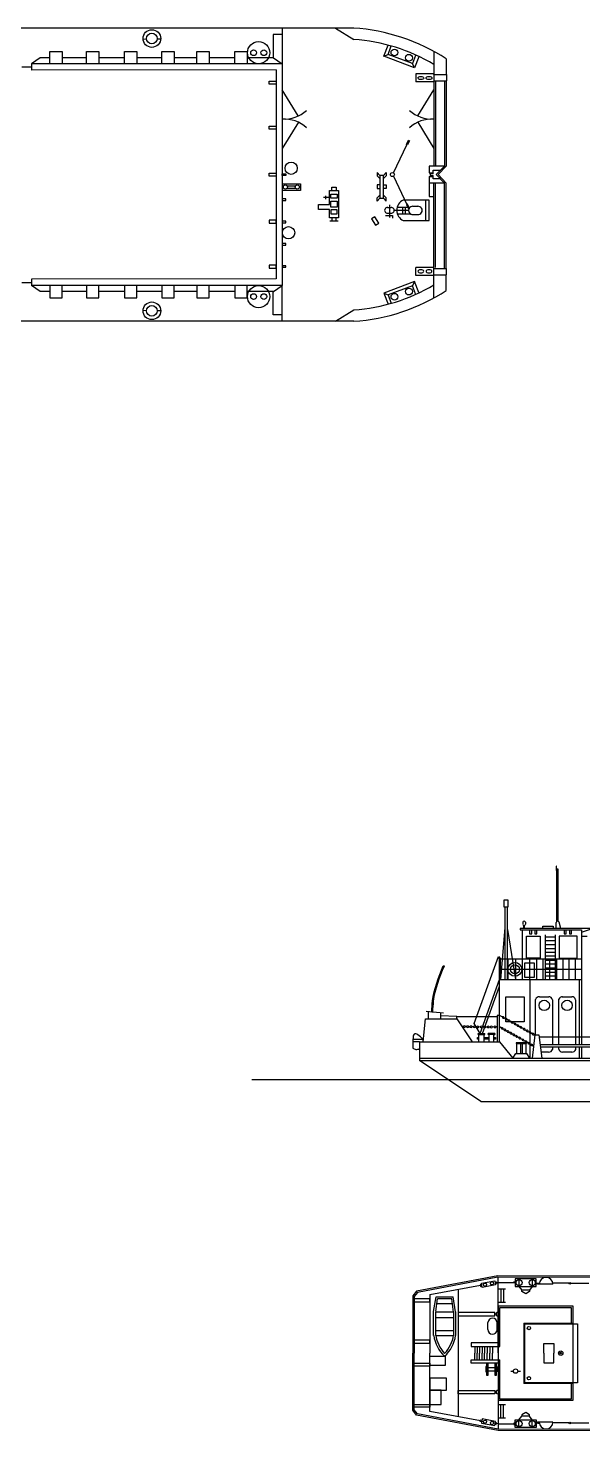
# Model space of a CAD drawing. Header units: millimetres. Extents: x 28 to 252, y -123 to 24.
# Drawn here: x 81.2 to 108.2, y -121.2 to -53 of the extents above; entities that cross this region are included whole.
import ezdxf

# ---------------------------------------------------------------- set-up
doc = ezdxf.new("R2010")
doc.units = ezdxf.units.MM
doc.layers.add('2', color=250, linetype='Continuous')

msp = doc.modelspace()

# ---------------------------------------------------------------- linework, layer by layer
at = {"layer": '2', "color": 18, "true_color": 0x000000}
for p, q in [((93.572, -53.027), (93.585, -54.767)), ((96.165, -53.027), (97.06, -53.577)), ((86.814, -53.567), (86.986, -53.554)), ((87.5, -53.549), (87.671, -53.558)), ((93.585, -53.339), (93.138, -53.339)), ((93.138, -53.339), (93.141, -54.453)), ((81.813, -54.469), (81.395, -54.768)), ((82.274, -54.469), (81.813, -54.469)), ((84.058, -54.469), (82.874, -54.469)), ((85.917, -54.469), (84.658, -54.469)), ((87.727, -54.469), (86.517, -54.469)), ((89.422, -54.469), (88.327, -54.469)), ((91.282, -54.469), (90.022, -54.469)), ((93.163, -54.469), (91.882, -54.469)), ((93.163, -54.469), (93.58, -54.768)), ((98.527, -54.385), (98.729, -53.855)), ((98.527, -54.385), (98.728, -54.308)), ((100.022, -54.96), (98.527, -54.385)), ((98.728, -54.308), (98.882, -53.897)), ((99.924, -54.742), (98.728, -54.308)), ((100.061, -54.366), (99.924, -54.742)), ((100.226, -54.426), (100.022, -54.96)), ((80.911, -54.915), (81.395, -54.918)), ((93.585, -54.767), (81.395, -54.768)), ((81.395, -54.768), (81.395, -55.067)), ((93.285, -55.064), (81.395, -55.066)), ((93.285, -55.064), (93.285, -60.149)), ((93.585, -54.769), (93.585, -60.149)), ((100.022, -54.96), (99.924, -54.742)), ((100.081, -55.245), (100.081, -55.638)), ((100.96, -55.245), (100.081, -55.245)), ((100.96, -55.638), (100.081, -55.638)), ((100.96, -55.287), (100.96, -55.245)), ((100.96, -55.287), (100.96, -55.596)), ((100.96, -55.287), (101.578, -55.287)), ((100.96, -55.596), (100.96, -55.638)), ((100.96, -55.596), (101.578, -55.596)), ((101.578, -55.287), (101.578, -55.596)), ((94.364, -57.298), (93.585, -56.031)), ((100.176, -57.298), (100.955, -56.031)), ((94.369, -57.603), (93.585, -58.882)), ((100.171, -57.603), (100.955, -58.882)), ((99.622, -58.681), (99.727, -58.478)), ((99.774, -58.502), (99.669, -58.706)), ((99.727, -58.478), (99.774, -58.502)), ((98.997, -60.065), (99.645, -58.693)), ((99.669, -58.706), (99.622, -58.681)), ((100.727, -59.735), (100.727, -60.067)), ((101.48, -59.735), (100.727, -59.735)), ((100.92, -60.109), (100.92, -59.925)), ((100.92, -59.925), (101.291, -59.925)), ((101.48, -59.735), (101.069, -60.149)), ((101.16, -60.149), (101.56, -59.735)), ((93.285, -60.149), (93.285, -65.217)), ((93.585, -60.149), (93.585, -65.534)), ((98.198, -60.044), (98.198, -60.213)), ((98.333, -60.186), (98.198, -60.044)), ((98.198, -60.213), (98.333, -60.338)), ((98.201, -60.646), (98.201, -60.826)), ((98.333, -60.646), (98.201, -60.646)), ((98.502, -60.186), (98.637, -60.044)), ((98.637, -60.213), (98.502, -60.338)), ((98.502, -60.646), (98.633, -60.646)), ((98.633, -60.646), (98.633, -60.826)), ((98.637, -60.044), (98.637, -60.213)), ((98.997, -60.219), (99.645, -61.591)), ((100.727, -60.067), (100.92, -60.067)), ((100.727, -60.231), (100.727, -60.543)), ((100.727, -60.231), (100.92, -60.231)), ((100.727, -60.543), (100.727, -61.207)), ((100.727, -60.543), (101.464, -60.543)), ((100.783, -60.109), (100.783, -60.189)), ((100.92, -60.109), (100.783, -60.109)), ((100.783, -60.189), (100.92, -60.189)), ((100.92, -60.356), (100.92, -60.189)), ((101.274, -60.356), (100.92, -60.356)), ((101.48, -60.563), (101.069, -60.149)), ((101.16, -60.149), (101.56, -60.563)), ((93.818, -60.699), (94.229, -60.699)), ((93.818, -60.797), (94.229, -60.797)), ((95.878, -61.259), (95.586, -61.259)), ((95.68, -61.17), (95.68, -61.337)), ((95.999, -60.755), (96.197, -60.755)), ((95.999, -60.911), (95.999, -60.755)), ((96.197, -60.755), (96.197, -60.911)), ((98.198, -61.268), (98.333, -61.143)), ((98.198, -61.437), (98.198, -61.268)), ((98.333, -61.295), (98.198, -61.437)), ((98.201, -60.826), (98.333, -60.826)), ((98.633, -60.826), (98.502, -60.826)), ((98.637, -61.268), (98.502, -61.143)), ((98.502, -61.295), (98.637, -61.437)), ((98.637, -61.437), (98.637, -61.268)), ((100.727, -61.207), (100.96, -61.207)), ((95.351, -61.606), (95.878, -61.606)), ((95.351, -61.849), (95.351, -61.606)), ((95.878, -61.849), (95.351, -61.849)), ((98.709, -61.744), (98.878, -61.744)), ((98.791, -61.613), (98.791, -62.227)), ((99.727, -61.885), (99.024, -61.885)), ((99.787, -61.742), (99.164, -61.742)), ((99.423, -61.742), (99.423, -62.074)), ((99.563, -61.742), (99.563, -62.074)), ((99.669, -61.579), (99.622, -61.603)), ((99.622, -61.603), (99.727, -61.807)), ((99.774, -61.782), (99.669, -61.579)), ((99.727, -61.807), (99.774, -61.782)), ((99.936, -61.685), (100.177, -61.685)), ((100.549, -61.383), (100.549, -62.377)), ((95.892, -62.398), (96.296, -62.398)), ((95.999, -62.24), (95.999, -62.396)), ((95.999, -62.396), (96.197, -62.396)), ((96.197, -62.396), (96.197, -62.24)), ((98.597, -62.14), (98.951, -62.14)), ((98.709, -62.025), (98.878, -62.025)), ((98.951, -62.14), (98.951, -62.26)), ((99.857, -62.072), (99.183, -62.076)), ((99.936, -62.086), (100.177, -62.086)), ((100.081, -65.053), (100.081, -64.66)), ((100.96, -64.66), (100.081, -64.66)), ((100.96, -64.703), (100.96, -64.66)), ((100.96, -64.703), (101.578, -64.703)), ((100.96, -65.011), (100.96, -64.703)), ((101.578, -65.011), (101.578, -64.703)), ((80.911, -65.387), (81.395, -65.389)), ((93.285, -65.217), (81.392, -65.229)), ((81.392, -65.223), (81.392, -65.534)), ((100.022, -65.338), (98.527, -65.913)), ((100.022, -65.338), (99.924, -65.556)), ((100.226, -65.872), (100.022, -65.338)), ((100.96, -65.053), (100.081, -65.053)), ((100.96, -65.011), (101.578, -65.011)), ((100.96, -65.011), (100.96, -65.053)), ((101.56, -65.013), (101.56, -65.011)), ((93.585, -65.533), (81.392, -65.533)), ((81.813, -65.83), (81.395, -65.53)), ((82.274, -65.83), (81.813, -65.83)), ((84.058, -65.83), (82.874, -65.83)), ((85.917, -65.83), (84.658, -65.83)), ((87.727, -65.83), (86.517, -65.83)), ((89.422, -65.83), (88.327, -65.83)), ((91.282, -65.83), (90.022, -65.83)), ((93.163, -65.83), (91.882, -65.83)), ((93.138, -66.96), (93.141, -65.845)), ((93.163, -65.83), (93.58, -65.53)), ((93.572, -67.271), (93.585, -65.531)), ((98.527, -65.913), (98.729, -66.444)), ((98.527, -65.913), (98.728, -65.99)), ((99.924, -65.556), (98.728, -65.99)), ((98.728, -65.99), (98.882, -66.401)), ((100.061, -65.932), (99.924, -65.556)), ((86.814, -66.731), (86.986, -66.744)), ((87.5, -66.749), (87.671, -66.74)), ((96.165, -67.271), (97.06, -66.721)), ((93.585, -66.96), (93.138, -66.96)), ((106.916, -93.744), (106.903, -93.744)), ((106.903, -93.744), (106.903, -93.947)), ((106.903, -93.947), (106.929, -93.947)), ((106.916, -93.93), (106.916, -93.744)), ((106.929, -93.93), (106.916, -93.93)), ((106.941, -96.428), (106.941, -94.003)), ((106.995, -96.421), (106.995, -94.002)), ((104.401, -95.717), (104.401, -99.244)), ((104.532, -99.244), (104.532, -95.717)), ((104.401, -96.745), (104.203, -99.248)), ((108.663, -96.776), (105.148, -96.776)), ((105.148, -96.776), (105.148, -96.834)), ((105.276, -96.463), (105.276, -96.568)), ((105.328, -96.776), (105.328, -96.62)), ((105.361, -96.776), (105.361, -96.621)), ((105.412, -96.463), (105.412, -96.568)), ((106.248, -96.776), (106.248, -96.663)), ((106.248, -96.663), (106.765, -96.663)), ((106.765, -96.663), (106.765, -96.776)), ((106.906, -96.776), (106.906, -96.485)), ((107.135, -96.776), (107.042, -96.462)), ((108.139, -96.949), (108.663, -96.776)), ((104.532, -96.812), (104.928, -99.248)), ((105.148, -96.834), (105.269, -96.834)), ((105.269, -99.248), (105.269, -96.833)), ((105.269, -96.833), (108.139, -96.833)), ((105.613, -96.833), (105.613, -97.031)), ((105.613, -97.031), (105.713, -97.031)), ((105.713, -97.031), (105.713, -96.833)), ((105.87, -96.833), (105.87, -97.031)), ((105.87, -97.031), (105.97, -97.031)), ((105.97, -97.031), (105.97, -96.833)), ((106.375, -97.075), (106.375, -99.248)), ((106.375, -97.176), (106.86, -97.176)), ((106.375, -97.357), (106.86, -97.357)), ((106.86, -97.075), (106.86, -99.248)), ((107.296, -96.833), (107.296, -97.031)), ((107.296, -97.031), (107.396, -97.031)), ((107.396, -97.031), (107.396, -96.833)), ((107.553, -96.833), (107.553, -97.031)), ((107.553, -97.031), (107.653, -97.031)), ((107.653, -97.031), (107.653, -96.833)), ((108.139, -96.833), (108.139, -102.419)), ((108.139, -97.142), (108.414, -97.142)), ((102.92, -101.379), (104.092, -98.124)), ((104.092, -98.124), (104.203, -98.248)), ((106.375, -97.546), (106.86, -97.546)), ((106.375, -97.735), (106.86, -97.735)), ((106.375, -97.924), (106.86, -97.924)), ((106.375, -98.098), (106.86, -98.098)), ((101.416, -98.583), (101.467, -98.588)), ((104.152, -98.248), (104.074, -98.174)), ((104.152, -99.248), (104.152, -98.248)), ((104.152, -98.248), (108.139, -98.248)), ((104.203, -99.248), (104.203, -98.248)), ((104.203, -98.748), (108.139, -98.748)), ((104.554, -98.248), (104.554, -99.248)), ((104.928, -98.248), (104.928, -99.248)), ((105.61, -98.248), (105.61, -99.248)), ((105.945, -98.248), (105.945, -99.248)), ((106.252, -98.248), (106.252, -99.248)), ((106.375, -98.305), (106.86, -98.305)), ((106.375, -98.495), (106.86, -98.495)), ((106.375, -98.685), (106.86, -98.685)), ((106.583, -98.248), (106.583, -99.248)), ((106.914, -98.248), (106.914, -99.248)), ((107.221, -98.248), (107.221, -99.248)), ((107.513, -98.248), (107.513, -99.248)), ((107.835, -98.248), (107.835, -99.248)), ((103.21, -101.878), (104.152, -99.248)), ((104.152, -102.279), (104.152, -99.248)), ((104.152, -99.248), (108.139, -99.248)), ((105.62, -99.248), (105.62, -103.071)), ((106.375, -98.899), (106.86, -98.899)), ((106.375, -99.075), (106.86, -99.075)), ((108.014, -99.248), (108.014, -102.419)), ((103.325, -101.874), (104.152, -99.565)), ((100.575, -100.787), (101.43, -100.863)), ((100.697, -101.162), (100.697, -100.796)), ((100.856, -100.812), (100.907, -100.814)), ((101.277, -100.849), (101.276, -101.162)), ((107.85, -100.232), (107.851, -102.419)), ((100.441, -102.279), (100.551, -101.162)), ((100.551, -101.162), (102.071, -101.162)), ((102.071, -101.039), (101.276, -101.006)), ((102.071, -101.162), (102.071, -101.039)), ((102.071, -101.039), (104.028, -101.039)), ((102.071, -101.162), (102.815, -102.279)), ((102.385, -101.534), (102.319, -101.534)), ((102.54, -101.538), (102.497, -101.537)), ((102.652, -101.541), (102.71, -101.542)), ((102.71, -101.543), (102.652, -101.541)), ((102.868, -101.547), (102.822, -101.546)), ((103.21, -101.878), (102.92, -101.379)), ((104.152, -100.995), (104.028, -100.995)), ((104.028, -100.995), (104.028, -102.279)), ((104.283, -101.068), (104.152, -100.995)), ((104.418, -101.143), (104.381, -101.122)), ((104.567, -101.226), (104.516, -101.198)), ((104.517, -101.197), (104.567, -101.225)), ((104.705, -101.303), (104.665, -101.28)), ((104.854, -101.385), (104.803, -101.357)), ((104.99, -101.461), (104.952, -101.439)), ((105.088, -101.514), (105.139, -101.543)), ((105.139, -101.543), (105.088, -101.515)), ((100.441, -102.157), (99.931, -102.157)), ((99.931, -102.157), (99.931, -102.279)), ((100.441, -102.279), (100.441, -102.157)), ((103.038, -101.551), (102.98, -101.55)), ((103.109, -101.918), (103.109, -101.878)), ((103.109, -101.878), (103.429, -101.878)), ((103.149, -101.918), (103.109, -101.918)), ((103.149, -102.278), (103.149, -101.918)), ((103.149, -101.918), (103.389, -101.918)), ((103.215, -101.556), (103.15, -101.554)), ((103.371, -101.556), (103.327, -101.556)), ((103.389, -101.918), (103.389, -102.278)), ((103.389, -101.918), (103.429, -101.918)), ((103.429, -101.918), (103.429, -101.878)), ((103.483, -101.555), (103.541, -101.555)), ((103.541, -101.556), (103.483, -101.556)), ((103.916, -101.878), (103.596, -101.878)), ((103.596, -101.918), (103.596, -101.878)), ((103.636, -101.918), (103.596, -101.918)), ((103.876, -101.918), (103.636, -101.918)), ((103.636, -101.918), (103.636, -102.278)), ((103.699, -101.556), (103.653, -101.556)), ((103.869, -101.555), (103.811, -101.556)), ((103.876, -102.278), (103.876, -101.918)), ((103.876, -101.918), (103.916, -101.918)), ((103.916, -101.878), (103.916, -101.918)), ((104.024, -101.555), (103.981, -101.555)), ((104.226, -101.595), (104.152, -101.554)), ((104.362, -101.67), (104.324, -101.649)), ((104.46, -101.724), (104.511, -101.752)), ((104.511, -101.753), (104.46, -101.725)), ((104.649, -101.829), (104.609, -101.807)), ((104.797, -101.912), (104.747, -101.884)), ((104.933, -101.987), (104.895, -101.966)), ((105.082, -102.07), (105.031, -102.042)), ((105.032, -102.041), (105.082, -102.07)), ((105.244, -102.16), (105.18, -102.124)), ((105.301, -101.633), (105.237, -101.598)), ((105.341, -102.216), (105.392, -102.245)), ((105.398, -101.689), (105.448, -101.718)), ((105.546, -101.772), (105.584, -101.794)), ((105.682, -101.847), (105.733, -101.876)), ((105.746, -103.071), (105.875, -101.933)), ((105.831, -101.929), (105.873, -101.951)), ((105.875, -101.933), (106.054, -101.933)), ((106.054, -101.933), (106.2, -103.071)), ((109.167, -102.043), (106.069, -102.043)), ((100.261, -102.279), (99.931, -102.279)), ((99.931, -102.279), (99.931, -102.577)), ((100.261, -102.279), (104.152, -102.279)), ((100.261, -102.279), (100.261, -103.071)), ((104.152, -102.279), (104.792, -103.071)), ((104.792, -103.071), (104.944, -102.848)), ((104.944, -102.848), (105.476, -102.848)), ((105.627, -103.071), (105.476, -102.848)), ((105.49, -102.299), (105.527, -102.321)), ((105.626, -102.374), (105.676, -102.403)), ((105.775, -102.456), (105.816, -102.478)), ((109.167, -102.419), (106.117, -102.419)), ((109.167, -102.53), (106.131, -102.53)), ((107.851, -102.53), (107.851, -102.647)), ((108.014, -102.53), (108.014, -103.071)), ((108.139, -102.53), (108.139, -103.071)), ((100.261, -103.071), (100.259, -103.182)), ((100.259, -103.182), (107.492, -103.182)), ((103.243, -105.179), (100.259, -103.182)), ((100.261, -103.071), (107.461, -103.071)), ((107.461, -103.071), (112.253, -103.071)), ((107.492, -103.182), (113.822, -103.182)), ((92.111, -104.108), (143.96, -104.108)), ((103.243, -105.179), (113.822, -105.179)), ((104.06, -113.643), (100.114, -114.384)), ((104.066, -113.713), (100.153, -114.448)), ((104.066, -113.713), (104.079, -121.084)), ((105.095, -113.788), (105.095, -114.155)), ((105.739, -113.788), (105.739, -114.155)), ((100.114, -114.384), (99.931, -114.62)), ((100.153, -114.448), (100.001, -114.644)), ((103.222, -114.12), (100.758, -114.569)), ((102.141, -114.316), (102.141, -120.489)), ((103.281, -114.07), (103.214, -114.082)), ((103.214, -114.082), (103.229, -114.158)), ((103.229, -114.158), (103.295, -114.145)), ((103.926, -113.948), (103.992, -113.936)), ((104.007, -114.012), (103.94, -114.024)), ((103.992, -113.936), (104.007, -114.012)), ((104.067, -113.964), (104, -113.977)), ((104.067, -113.964), (104.837, -113.964)), ((104.433, -114.284), (104.07, -114.284)), ((104.22, -114.284), (104.22, -114.942)), ((104.334, -114.284), (104.334, -114.942)), ((104.837, -113.99), (104.837, -113.937)), ((104.837, -113.937), (104.914, -113.937)), ((104.914, -113.99), (104.837, -113.99)), ((105.095, -114.155), (105.238, -114.339)), ((105.6, -114.339), (105.238, -114.339)), ((105.239, -114.407), (105.239, -114.339)), ((105.43, -114.519), (105.239, -114.407)), ((105.6, -114.404), (105.43, -114.519)), ((105.743, -114.155), (105.6, -114.339)), ((105.6, -114.339), (105.6, -114.404)), ((106.002, -114.023), (105.924, -114.023)), ((106.002, -114.05), (106.002, -113.997)), ((106.002, -113.997), (106.084, -113.997)), ((106.079, -114.05), (106.002, -114.05)), ((106.745, -114.05), (106.079, -114.05)), ((107.53, -114.007), (106.742, -114.007)), ((107.614, -114.007), (108.493, -114.007)), ((99.931, -114.62), (99.931, -117.399)), ((100.001, -114.644), (100.001, -117.399)), ((100.758, -114.557), (100.756, -117.399)), ((100.946, -115.369), (101.062, -114.663)), ((101.045, -115.382), (101.131, -114.763)), ((101.062, -114.663), (101.899, -114.661)), ((101.101, -114.984), (101.854, -114.984)), ((101.823, -114.763), (101.131, -114.763)), ((101.913, -115.402), (101.823, -114.763)), ((102.013, -115.389), (101.899, -114.661)), ((104.433, -114.942), (104.07, -114.942)), ((100.946, -116.541), (100.946, -115.369)), ((101.046, -116.541), (101.046, -115.403)), ((101.913, -115.403), (101.046, -115.403)), ((101.046, -115.672), (101.913, -115.672)), ((101.913, -115.403), (101.913, -116.541)), ((102.013, -115.389), (102.013, -116.541)), ((103.978, -115.507), (103.916, -115.506)), ((104.169, -115.178), (107.638, -115.178)), ((104.169, -117.074), (104.169, -115.178)), ((107.638, -115.178), (107.638, -115.938)), ((101.913, -116.313), (101.046, -116.313)), ((103.584, -116.25), (103.584, -115.91)), ((104.032, -116.268), (104.032, -115.927)), ((105.338, -115.938), (107.708, -115.938)), ((105.338, -115.938), (105.338, -118.876)), ((105.368, -115.968), (105.368, -118.846)), ((105.368, -115.968), (107.405, -115.968)), ((107.405, -115.968), (107.934, -115.968)), ((107.934, -115.968), (107.933, -118.846)), ((101.913, -116.56), (101.046, -116.56)), ((102.943, -117.074), (102.943, -117.399)), ((103.057, -117.074), (103.057, -117.399)), ((103.176, -117.074), (103.176, -117.399)), ((103.299, -117.074), (103.299, -117.399)), ((103.423, -117.074), (103.423, -117.399)), ((103.547, -117.074), (103.547, -117.399)), ((103.675, -117.074), (103.675, -117.399)), ((103.811, -117.074), (103.811, -117.399)), ((104.076, -117.074), (104.169, -117.074)), ((106.298, -117.399), (106.298, -116.928)), ((106.298, -116.928), (106.784, -116.928)), ((106.784, -116.928), (106.784, -117.399)), ((99.931, -120.178), (99.931, -117.399)), ((100.001, -120.154), (100.001, -117.399)), ((100.758, -120.241), (100.756, -117.399)), ((102.943, -117.724), (102.943, -117.399)), ((103.057, -117.724), (103.057, -117.399)), ((103.176, -117.724), (103.176, -117.399)), ((103.299, -117.724), (103.299, -117.399)), ((103.423, -117.724), (103.423, -117.399)), ((103.547, -117.724), (103.547, -117.399)), ((103.675, -117.724), (103.675, -117.399)), ((103.811, -117.724), (103.811, -117.399)), ((104.076, -117.724), (104.169, -117.724)), ((104.169, -119.636), (104.169, -117.724)), ((106.298, -117.399), (106.298, -117.871)), ((106.298, -117.871), (106.784, -117.871)), ((106.784, -117.871), (106.784, -117.399)), ((104.826, -118.287), (104.697, -118.287)), ((105.163, -118.287), (105.034, -118.287)), ((107.708, -118.876), (105.338, -118.876)), ((107.933, -118.846), (105.368, -118.846)), ((107.638, -118.876), (107.639, -119.636)), ((103.978, -119.291), (103.916, -119.292)), ((104.433, -119.908), (104.07, -119.908)), ((107.639, -119.636), (104.169, -119.636)), ((104.22, -120.566), (104.22, -119.908)), ((104.334, -120.566), (104.334, -119.908)), ((100.114, -120.414), (99.931, -120.178)), ((100.153, -120.35), (100.001, -120.154)), ((104.083, -121.156), (100.114, -120.414)), ((104.089, -121.086), (100.153, -120.35)), ((103.221, -120.682), (100.758, -120.241)), ((104.433, -120.566), (104.07, -120.566)), ((105.095, -120.643), (105.238, -120.46)), ((105.6, -120.46), (105.238, -120.46)), ((105.43, -120.279), (105.239, -120.391)), ((105.239, -120.391), (105.239, -120.46)), ((105.6, -120.394), (105.43, -120.279)), ((105.6, -120.46), (105.6, -120.394)), ((105.743, -120.643), (105.6, -120.46)), ((103.214, -120.716), (103.229, -120.641)), ((103.281, -120.729), (103.214, -120.716)), ((103.229, -120.641), (103.295, -120.653)), ((103.926, -120.85), (103.992, -120.862)), ((104.007, -120.787), (103.94, -120.774)), ((103.992, -120.862), (104.007, -120.787)), ((104.078, -120.836), (104, -120.822)), ((104.067, -120.834), (104.837, -120.834)), ((104.914, -120.808), (104.837, -120.808)), ((104.837, -120.808), (104.837, -120.862)), ((104.837, -120.862), (104.914, -120.862)), ((105.095, -121.01), (105.095, -120.643)), ((105.739, -121.01), (105.739, -120.643)), ((106.002, -120.775), (105.924, -120.775)), ((106.002, -120.748), (106.002, -120.802)), ((106.079, -120.748), (106.002, -120.748)), ((106.002, -120.802), (106.084, -120.802)), ((106.745, -120.748), (106.079, -120.748)), ((107.53, -120.791), (106.742, -120.791)), ((107.614, -120.792), (108.493, -120.792))]:
    msp.add_line(p, q, dxfattribs=at)
for points in [[(97.06, -53.027), (75.242, -53.027)], [(100.96, -54.168), (100.96, -55.245)], [(101.56, -54.527), (101.56, -55.287)], [(100.96, -55.638), (100.96, -59.727)], [(101.04, -55.638), (101.04, -59.727)], [(101.48, -55.596), (101.48, -59.735)], [(101.56, -55.596), (101.56, -59.735)], [(100.96, -64.66), (100.96, -60.571)], [(101.04, -64.66), (101.04, -60.571)], [(101.48, -64.703), (101.48, -60.563)], [(101.56, -64.703), (101.56, -60.563)], [(95.878, -61.606), (95.878, -60.911), (96.323, -60.911), (96.323, -62.24), (95.878, -62.24), (95.878, -61.849)], [(99.469, -62.377), (100.721, -62.377), (100.721, -61.383), (99.466, -61.383)], [(101.56, -64.662), (101.56, -61.653)], [(100.96, -66.133), (100.96, -65.053)], [(100.96, -65.499), (100.96, -65.055)], [(101.56, -65.771), (101.56, -65.011)], [(101.56, -65.013), (101.56, -65.011)], [(101.56, -65.773), (101.56, -65.055)], [(97.06, -67.273), (75.242, -67.273)], [(106.094, -100.086), (106.54, -100.086)], [(107.189, -100.086), (107.664, -100.086)], [(105.905, -101.933), (105.905, -100.213)], [(106.726, -100.232), (106.726, -102.419)], [(107.03, -102.419), (107.03, -100.211)], [(103.149, -102.141), (103.074, -102.14), (103.074, -102.062), (103.149, -102.062)], [(103.389, -102.062), (103.636, -102.062)], [(103.636, -102.144), (103.389, -102.143)], [(103.876, -102.062), (103.959, -102.062), (103.959, -102.147), (103.876, -102.146)], [(106.538, -102.774), (106.162, -102.774)], [(106.726, -102.53), (106.726, -102.647)], [(107.03, -102.629), (107.03, -102.53)], [(107.663, -102.774), (107.216, -102.774)], [(117.127, -113.656), (104.06, -113.643)], [(117.127, -113.726), (104.066, -113.713)], [(99.931, -114.62), (99.93, -115.741)], [(99.931, -120.178), (99.93, -119.058)], [(117.127, -121.179), (104.083, -121.156)], [(117.127, -121.109), (104.089, -121.086)]]:
    msp.add_lwpolyline(points, dxfattribs=at)
for points in [[(82.874, -54.761), (82.274, -54.761), (82.274, -54.161), (82.874, -54.161)], [(84.658, -54.761), (84.058, -54.761), (84.058, -54.161), (84.658, -54.161)], [(86.517, -54.761), (85.917, -54.761), (85.917, -54.161), (86.517, -54.161)], [(88.327, -54.761), (87.727, -54.761), (87.727, -54.161), (88.327, -54.161)], [(90.022, -54.761), (89.422, -54.761), (89.422, -54.161), (90.022, -54.161)], [(91.882, -54.761), (91.282, -54.761), (91.282, -54.161), (91.882, -54.161)], [(93.283, -55.605), (93.284, -55.755), (92.943, -55.756), (92.943, -55.605)], [(93.283, -57.787), (93.284, -57.938), (92.943, -57.938), (92.943, -57.787)], [(93.284, -60.073), (93.284, -60.224), (92.943, -60.225), (92.943, -60.074)], [(93.755, -60.111), (93.755, -60.186), (93.585, -60.186), (93.585, -60.111)], [(93.588, -60.594), (94.475, -60.594), (94.475, -60.913), (93.588, -60.913)], [(98.502, -60.186), (98.333, -60.186), (98.333, -61.295), (98.502, -61.295)], [(93.755, -61.397), (93.755, -61.321), (93.585, -61.321), (93.585, -61.397)], [(95.953, -61.098), (96.256, -61.098), (96.256, -61.287), (95.953, -61.287)], [(95.952, -61.44), (96.258, -61.44), (96.258, -61.733), (95.952, -61.733)], [(95.953, -62.054), (96.256, -62.054), (96.256, -61.865), (95.953, -61.865)], [(93.283, -62.511), (93.284, -62.361), (92.943, -62.36), (92.943, -62.511)], [(93.756, -62.491), (93.756, -62.416), (93.586, -62.416), (93.586, -62.491)], [(98.085, -62.19), (97.917, -62.298), (98.117, -62.608), (98.285, -62.5)], [(93.755, -63.576), (93.755, -63.5), (93.585, -63.5), (93.585, -63.576)], [(93.283, -64.694), (93.284, -64.543), (92.943, -64.542), (92.943, -64.693)], [(93.757, -64.648), (93.757, -64.573), (93.587, -64.573), (93.587, -64.648)], [(82.874, -65.537), (82.274, -65.537), (82.274, -66.137), (82.874, -66.137)], [(84.658, -65.537), (84.058, -65.537), (84.058, -66.137), (84.658, -66.137)], [(86.517, -65.537), (85.917, -65.537), (85.917, -66.137), (86.517, -66.137)], [(88.327, -65.537), (87.727, -65.537), (87.727, -66.137), (88.327, -66.137)], [(90.022, -65.537), (89.422, -65.537), (89.422, -66.137), (90.022, -66.137)], [(91.882, -65.537), (91.282, -65.537), (91.282, -66.137), (91.882, -66.137)], [(106.929, -94.002), (107.008, -94.002), (107.008, -93.884), (106.929, -93.884)], [(104.366, -95.717), (104.57, -95.717), (104.57, -95.396), (104.366, -95.396)], [(105.466, -97.144), (106.131, -97.144), (106.131, -98.213), (105.466, -98.213)], [(107.924, -97.146), (107.048, -97.146), (107.048, -98.214), (107.924, -98.214)], [(105.847, -98.453), (105.365, -98.453), (105.365, -99.131), (105.847, -99.131)], [(104.457, -100.083), (105.342, -100.083), (105.342, -101.312), (104.457, -101.312)], [(104.959, -102.359), (105.198, -102.359), (105.198, -102.325), (104.959, -102.325)], [(104.978, -102.848), (105.178, -102.848), (105.178, -102.36), (104.978, -102.36)], [(105.225, -102.359), (105.464, -102.359), (105.464, -102.325), (105.225, -102.325)], [(105.246, -102.848), (105.446, -102.848), (105.446, -102.359), (105.246, -102.359)], [(105.924, -113.788), (104.914, -113.788), (104.914, -114.155), (105.924, -114.155)], [(103.952, -114.085), (103.306, -114.206), (103.268, -114.001), (103.913, -113.88)], [(100.001, -114.907), (100.757, -114.907), (100.757, -114.769), (100.001, -114.769)], [(104.099, -115.108), (107.708, -115.108), (107.708, -119.706), (104.099, -119.706)], [(102.141, -115.588), (103.916, -115.588), (103.916, -115.425), (102.141, -115.425)], [(100.001, -116.908), (100.757, -116.908), (100.757, -116.77), (100.001, -116.77)], [(104.076, -116.905), (102.77, -116.905), (102.77, -117.074), (104.076, -117.074)], [(100.001, -117.89), (100.757, -117.89), (100.757, -118.028), (100.001, -118.028)], [(100.757, -117.553), (101.508, -117.553), (101.508, -117.993), (100.757, -117.993)], [(104.076, -117.894), (102.77, -117.894), (102.77, -117.724), (104.076, -117.724)], [(103.52, -117.894), (103.52, -118.467), (103.595, -118.467), (103.595, -117.894)], [(103.919, -117.894), (103.919, -118.467), (103.994, -118.467), (103.994, -117.894)], [(103.52, -118.311), (103.52, -118.053), (103.488, -118.053), (103.488, -118.311)], [(103.595, -118.268), (103.595, -118.097), (103.919, -118.097), (103.919, -118.268)], [(103.994, -118.312), (103.994, -118.053), (104.025, -118.053), (104.025, -118.312)], [(100.763, -119.206), (101.57, -119.206), (101.57, -118.611), (100.763, -118.611)], [(100.763, -119.889), (101.316, -119.889), (101.316, -119.206), (100.763, -119.206)], [(102.141, -119.211), (103.916, -119.211), (103.916, -119.373), (102.141, -119.373)], [(100.001, -119.891), (100.757, -119.891), (100.757, -120.03), (100.001, -120.03)], [(103.952, -120.714), (103.306, -120.593), (103.268, -120.798), (103.913, -120.919)], [(105.924, -121.01), (104.914, -121.01), (104.914, -120.643), (105.924, -120.643)]]:
    msp.add_lwpolyline(points, close=True, dxfattribs=at)
for centre, radius in [((87.243, -53.535), 0.429), ((87.243, -53.535), 0.258), ((92.431, -54.225), 0.54), ((92.192, -54.225), 0.141), ((92.687, -54.225), 0.141), ((99.039, -54.215), 0.166), ((99.745, -54.472), 0.166), ((94.016, -59.839), 0.299), ((93.734, -60.749), 0.0984), ((94.313, -60.749), 0.0984), ((98.937, -60.142), 0.0977), ((93.888, -62.969), 0.299), ((92.431, -66.073), 0.54), ((92.192, -66.073), 0.141), ((92.687, -66.073), 0.141), ((99.039, -66.083), 0.166), ((99.745, -65.826), 0.166), ((87.243, -66.763), 0.429), ((87.243, -66.763), 0.258), ((104.896, -98.756), 0.336), ((104.896, -98.756), 0.217), ((106.324, -100.504), 0.253), ((107.435, -100.504), 0.253), ((103.443, -114.073), 0.0775), ((103.782, -114.009), 0.0775), ((105.097, -113.974), 0.146), ((105.741, -113.974), 0.146), ((107.572, -114.007), 0.0417), ((105.58, -116.179), 0.0809), ((107.125, -117.399), 0.108), ((107.125, -117.399), 0.0392), ((104.93, -118.274), 0.105), ((105.58, -118.62), 0.0809), ((103.443, -120.726), 0.0775), ((103.782, -120.789), 0.0775), ((105.097, -120.824), 0.146), ((105.741, -120.824), 0.146), ((107.572, -120.792), 0.0417)]:
    msp.add_circle(centre, radius, dxfattribs=at)
for centre, radius, start, end in [((96.431, -62.414), 9.408, 56.96311, 86.16699), ((96.473, -62.274), 8.717, 59.01496, 86.13396), ((93.7, -55.888), 1.558, 265.74779, 313.05504), ((100.84, -55.888), 1.558, 226.94496, 274.25221), ((93.7, -59.011), 1.558, 46.94496, 94.25221), ((100.84, -59.011), 1.558, 85.74779, 133.05504), ((98.704, -61.884), 0.141, 87.70012, 272.29988), ((98.884, -61.884), 0.141, 267.70012, 92.29988), ((99.692, -61.879), 0.545, 114.44929, 245.89586), ((99.928, -61.885), 0.201, 87.70012, 272.29988), ((100.185, -61.885), 0.201, 267.70012, 92.29988), ((96.473, -58.024), 8.717, 273.86604, 300.98504), ((96.431, -57.887), 9.408, 273.83301, 303.03689), ((105.344, -96.481), 0.0704, 15.24033, 164.75967), ((105.344, -96.55), 0.0704, 195.24033, 344.75967), ((106.976, -96.489), 0.0708, 22.83923, 176.6684), ((106.079, -100.268), 0.183, 85.54156, 162.54495), ((106.537, -100.281), 0.195, 14.64007, 89.1268), ((107.204, -100.268), 0.183, 85.54156, 161.77344), ((107.661, -100.281), 0.195, 14.64007, 89.1268), ((106.552, -102.592), 0.183, 265.54156, 342.54495), ((107.219, -102.579), 0.195, 194.64007, 269.1268), ((107.677, -102.592), 0.183, 265.54156, 342.54495), ((106.412, -114.052), 0.333, 0.19083, 179.80917), ((103.808, -115.92), 0.224, 358.17488, 177.26322), ((104.061, -115.507), 0.083, 82.82829, 277.53057), ((102.683, -116.274), 1.657, 188.71806, 223.42065), ((100.276, -116.274), 1.657, 316.57935, 351.28194), ((103.808, -116.257), 0.224, 178.17488, 357.26322), ((102.683, -116.274), 1.757, 188.71806, 226.76544), ((100.276, -116.274), 1.757, 313.23456, 351.28194), ((104.061, -119.292), 0.083, 82.46943, 277.17171), ((106.412, -120.747), 0.333, 180.19083, 359.80917)]:
    msp.add_arc(centre, radius, start, end, dxfattribs=at)
for centre in [(100.321, -55.456), (100.719, -55.456)]:
    msp.add_ellipse(centre, major_axis=(-0.142, 0.003), ratio=0.541196, dxfattribs=at)
at = {"layer": '2', "color": 18, "true_color": 0x000000, "extrusion": (0, 0, -1)}
for centre, major_axis, ratio in [((100.321, -64.842), (-0.142, -0.003), 0.541196), ((100.719, -64.842), (-0.142, -0.003), 0.541196), ((102.441, -101.535), (0.0561, -0.0003), 0.585697), ((102.596, -101.54), (0.0561, -0.0003), 0.585697), ((102.766, -101.543), (0.0561, -0.0003), 0.585697), ((102.924, -101.548), (0.0561, -0.0003), 0.585697), ((103.094, -101.552), (0.0561, -0.0003), 0.585697), ((103.271, -101.555), (0.0561, 0.0012), 0.585697), ((103.427, -101.556), (0.0561, 0.0012), 0.585697), ((103.597, -101.555), (0.0561, 0.0012), 0.585697), ((103.755, -101.556), (0.0561, 0.0012), 0.585697), ((103.925, -101.554), (0.0561, 0.0012), 0.585697), ((104.332, -101.094), (0.0496, -0.0262), 0.585697), ((104.467, -101.17), (0.0496, -0.0262), 0.585697), ((104.617, -101.252), (0.0496, -0.0262), 0.585697), ((104.754, -101.33), (0.0496, -0.0262), 0.585697), ((104.903, -101.411), (0.0496, -0.0262), 0.585697), ((105.039, -101.488), (0.0496, -0.0262), 0.585697), ((105.188, -101.569), (0.0496, -0.0262), 0.585697), ((104.275, -101.621), (0.0496, -0.0262), 0.585697), ((104.411, -101.697), (0.0496, -0.0262), 0.585697), ((104.56, -101.779), (0.0496, -0.0262), 0.585697), ((104.698, -101.857), (0.0496, -0.0262), 0.585697), ((104.847, -101.938), (0.0496, -0.0262), 0.585697), ((104.982, -102.015), (0.0496, -0.0262), 0.585697), ((105.131, -102.096), (0.0496, -0.0262), 0.585697), ((105.292, -102.19), (0.0496, -0.0262), 0.585697), ((105.348, -101.663), (0.0496, -0.0262), 0.585697), ((105.441, -102.271), (0.0496, -0.0262), 0.585697), ((105.497, -101.744), (0.0496, -0.0262), 0.585697), ((105.633, -101.821), (0.0496, -0.0262), 0.585697), ((105.782, -101.902), (0.0496, -0.0262), 0.585697), ((105.576, -102.348), (0.0496, -0.0262), 0.585697), ((105.725, -102.429), (0.0496, -0.0262), 0.585697)]:
    msp.add_ellipse(centre, major_axis=major_axis, ratio=ratio, dxfattribs=at)
at = {"layer": '2', "color": 18, "true_color": 0x000000}
for points in [[(100.856, -100.812), (100.892, -100.29), (101.416, -98.583)], [(100.907, -100.817), (100.944, -100.295), (101.467, -98.588)], [(100.441, -102.157), (99.997, -101.908), (99.931, -102.157)], [(99.931, -102.577), (100.081, -102.649), (100.261, -102.607)]]:
    msp.add_spline(points, degree=3, dxfattribs=at)

doc.saveas('drawing.dxf')
